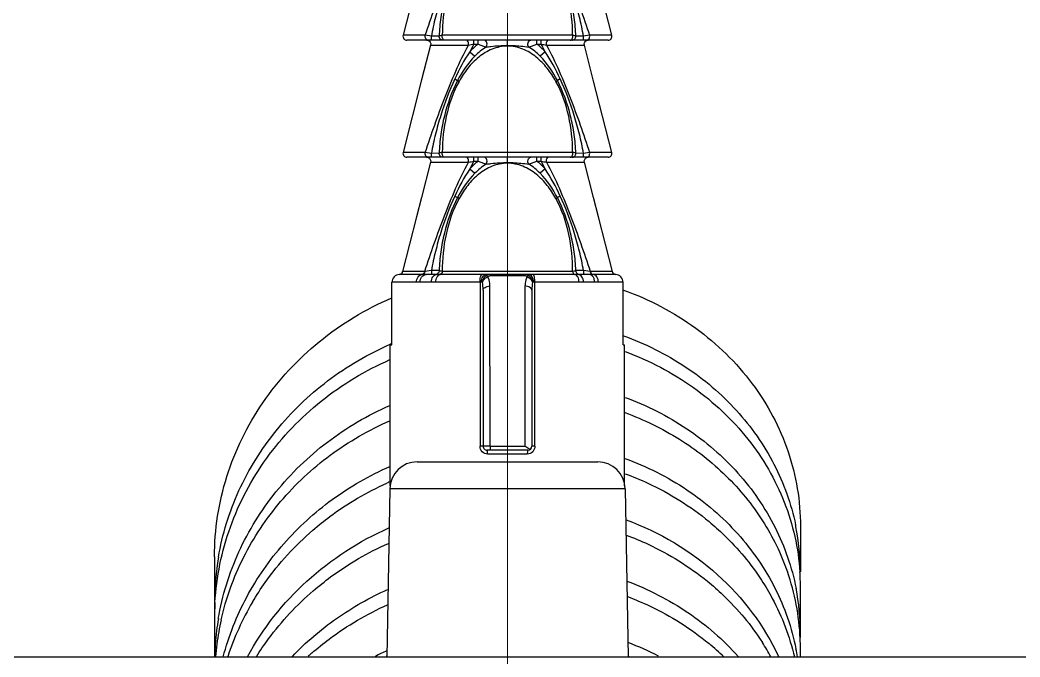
# Model space of a CAD drawing. Header units: millimetres. Extents: x 765 to 1606, y 133 to 728.
# Drawn here: x 1174.57 to 1200.17, y 516.3 to 532.61 of the extents above; entities that cross this region are included whole.
import ezdxf

# ---------------------------------------------------------------- set-up
doc = ezdxf.new("R2010")
doc.units = ezdxf.units.MM
doc.linetypes.add('CENTERX2', pattern=[101.6, 63.5, -12.7, 12.7, -12.7])
doc.layers.add('CENTER', color=1, linetype='CENTERX2', lineweight=15)
doc.layers.add('벽', color=2, linetype='Continuous')

msp = doc.modelspace()

# ---------------------------------------------------------------- linework, layer by layer
at = {"linetype": 'Continuous'}
for p, q in [((1184.851, 534.085), (1184.375, 532.222)), ((1189.72, 532.222), (1189.245, 534.085)), ((1184.944, 532.222), (1184.375, 532.222)), ((1189.622, 532.097), (1184.474, 532.097)), ((1185.101, 532.198), (1184.944, 532.222)), ((1184.979, 532.097), (1185.016, 532.091)), ((1185.016, 532.091), (1185.048, 532.072)), ((1185.048, 532.072), (1185.071, 532.043)), ((1185.071, 532.043), (1185.082, 532.009)), ((1185.082, 532.009), (1185.079, 531.973)), ((1185.299, 532.2), (1185.101, 532.198)), ((1185.101, 532.097), (1185.101, 532.198)), ((1188.716, 532.222), (1185.379, 532.222)), ((1186.183, 531.997), (1186.183, 532.097)), ((1186.296, 531.997), (1186.296, 532.097)), ((1187.048, 531.946), (1187.048, 532.097)), ((1187.799, 531.997), (1187.799, 532.097)), ((1187.913, 531.997), (1187.913, 532.097)), ((1188.995, 532.198), (1188.797, 532.2)), ((1188.994, 532.097), (1188.995, 532.198)), ((1189.151, 532.222), (1188.995, 532.198)), ((1189.014, 532.009), (1189.025, 532.043)), ((1189.016, 531.973), (1189.014, 532.009)), ((1189.025, 532.043), (1189.047, 532.072)), ((1189.047, 532.072), (1189.079, 532.091)), ((1189.079, 532.091), (1189.116, 532.097)), ((1189.72, 532.222), (1189.151, 532.222)), ((1185.079, 531.973), (1184.851, 531.085)), ((1185.079, 531.973), (1186.05, 531.973)), ((1186.085, 531.803), (1186.21, 531.688)), ((1186.183, 531.997), (1186.296, 531.997)), ((1186.296, 531.997), (1186.5, 531.922)), ((1187.596, 531.922), (1187.799, 531.997)), ((1187.799, 531.997), (1187.913, 531.997)), ((1188.011, 531.803), (1187.886, 531.688)), ((1188.046, 531.973), (1189.016, 531.973)), ((1189.245, 531.085), (1189.016, 531.973)), ((1184.851, 531.085), (1184.375, 529.222)), ((1185.696, 531.105), (1185.77, 531.064)), ((1185.809, 531.042), (1185.77, 531.064)), ((1188.286, 531.043), (1188.325, 531.064)), ((1188.399, 531.106), (1188.325, 531.064)), ((1189.72, 529.222), (1189.245, 531.085)), ((1184.944, 529.222), (1184.375, 529.222)), ((1185.101, 529.198), (1184.944, 529.222)), ((1185.299, 529.2), (1185.101, 529.198)), ((1185.101, 529.097), (1185.101, 529.198)), ((1188.716, 529.222), (1185.379, 529.222)), ((1188.995, 529.198), (1188.797, 529.2)), ((1188.994, 529.097), (1188.995, 529.198)), ((1189.151, 529.222), (1188.995, 529.198)), ((1189.72, 529.222), (1189.151, 529.222)), ((1189.622, 529.097), (1184.474, 529.097)), ((1185.079, 528.973), (1184.847, 528.069)), ((1184.979, 529.097), (1185.016, 529.091)), ((1185.016, 529.091), (1185.048, 529.072)), ((1185.048, 529.072), (1185.071, 529.043)), ((1185.071, 529.043), (1185.082, 529.009)), ((1185.082, 529.009), (1185.079, 528.973)), ((1185.079, 528.973), (1186.05, 528.973)), ((1186.183, 528.997), (1186.183, 529.097)), ((1186.183, 528.997), (1186.296, 528.997)), ((1186.296, 528.997), (1186.296, 529.097)), ((1186.296, 528.997), (1186.5, 528.922)), ((1187.048, 528.946), (1187.048, 529.097)), ((1187.596, 528.922), (1187.799, 528.997)), ((1187.799, 528.997), (1187.799, 529.097)), ((1187.799, 528.997), (1187.913, 528.997)), ((1187.913, 528.997), (1187.913, 529.097)), ((1188.046, 528.973), (1189.016, 528.973)), ((1189.014, 529.009), (1189.025, 529.043)), ((1189.016, 528.973), (1189.014, 529.009)), ((1189.249, 528.069), (1189.016, 528.973)), ((1189.025, 529.043), (1189.047, 529.072)), ((1189.047, 529.072), (1189.079, 529.091)), ((1189.079, 529.091), (1189.116, 529.097)), ((1186.085, 528.803), (1186.21, 528.688)), ((1188.011, 528.803), (1187.886, 528.688)), ((1184.847, 528.069), (1184.719, 527.569)), ((1185.696, 528.105), (1185.77, 528.064)), ((1185.809, 528.042), (1185.77, 528.064)), ((1188.286, 528.043), (1188.325, 528.064)), ((1188.399, 528.106), (1188.325, 528.064)), ((1189.377, 527.569), (1189.249, 528.069)), ((1184.719, 527.569), (1184.363, 526.173)), ((1189.733, 526.173), (1189.377, 527.569)), ((1184.351, 526.145), (1184.331, 526.122)), ((1184.928, 526.173), (1184.363, 526.173)), ((1185.1, 526.197), (1184.928, 526.173)), ((1185.299, 526.195), (1185.1, 526.197)), ((1185.1, 526.197), (1185.1, 526.097)), ((1188.716, 526.173), (1185.379, 526.173)), ((1188.995, 526.197), (1188.797, 526.195)), ((1189.167, 526.173), (1188.995, 526.197)), ((1188.995, 526.197), (1188.996, 526.097)), ((1189.733, 526.173), (1189.167, 526.173)), ((1189.765, 526.122), (1189.745, 526.145)), ((1184.09, 524.297), (1184.09, 525.899)), ((1184.72, 525.899), (1184.09, 525.899)), ((1184.86, 526.098), (1184.274, 526.098)), ((1184.814, 525.897), (1184.72, 525.899)), ((1185.103, 525.897), (1184.814, 525.897)), ((1184.963, 526.097), (1184.86, 526.098)), ((1185.232, 526.097), (1184.963, 526.097)), ((1185.215, 525.899), (1185.103, 525.897)), ((1186.346, 525.899), (1185.215, 525.899)), ((1185.326, 526.098), (1185.232, 526.097)), ((1186.389, 526.098), (1185.326, 526.098)), ((1186.346, 525.899), (1186.346, 521.697)), ((1186.383, 525.897), (1186.346, 525.899)), ((1186.409, 525.897), (1186.383, 525.897)), ((1186.505, 526.097), (1186.389, 526.098)), ((1187.591, 526.097), (1186.505, 526.097)), ((1187.501, 526.057), (1186.594, 526.057)), ((1187.707, 526.098), (1187.591, 526.097)), ((1187.712, 525.897), (1187.687, 525.897)), ((1188.77, 526.098), (1187.707, 526.098)), ((1187.749, 525.899), (1187.712, 525.897)), ((1187.749, 521.697), (1187.749, 525.899)), ((1188.88, 525.899), (1187.749, 525.899)), ((1188.863, 526.097), (1188.77, 526.098)), ((1189.133, 526.097), (1188.863, 526.097)), ((1188.993, 525.897), (1188.88, 525.899)), ((1189.282, 525.897), (1188.993, 525.897)), ((1189.235, 526.098), (1189.133, 526.097)), ((1189.822, 526.098), (1189.235, 526.098)), ((1189.376, 525.899), (1189.282, 525.897)), ((1190.006, 525.899), (1189.376, 525.899)), ((1190.006, 524.297), (1190.006, 525.899)), ((1186.423, 525.691), (1186.423, 521.697)), ((1186.603, 521.699), (1186.6, 525.804)), ((1187.496, 525.804), (1187.493, 521.699)), ((1187.673, 525.691), (1187.673, 521.697)), ((1184.043, 524.307), (1184.051, 524.311)), ((1184.048, 520.678), (1184.048, 524.297)), ((1184.048, 524.297), (1184.09, 524.297)), ((1184.049, 524.294), (1184.058, 524.297)), ((1190.006, 524.297), (1190.048, 524.297)), ((1190.048, 520.678), (1190.048, 524.297)), ((1186.423, 521.697), (1186.346, 521.697)), ((1186.603, 521.699), (1186.423, 521.697)), ((1187.573, 521.597), (1186.523, 521.597)), ((1186.603, 521.699), (1187.493, 521.699)), ((1187.622, 521.61), (1187.493, 521.699)), ((1187.749, 521.697), (1187.673, 521.697)), ((1184.736, 521.297), (1189.36, 521.297)), ((1187.556, 521.497), (1186.54, 521.497)), ((1184.036, 520.609), (1183.96, 516.297)), ((1190.06, 520.609), (1184.036, 520.609)), ((1190.06, 520.609), (1190.135, 516.297)), ((1194.548, 519.647), (1194.548, 518.475)), ((1179.548, 518.866), (1179.548, 517.693)), ((1194.548, 516.912), (1194.548, 518.084)), ((1179.548, 517.303), (1179.548, 516.297)), ((1194.548, 516.297), (1194.548, 516.521)), ((1214.811, 516.297), (1159.386, 516.297)), ((1183.961, 516.335), (1183.938, 516.297)), ((1190.134, 516.335), (1190.158, 516.297))]:
    msp.add_line(p, q, dxfattribs=at)
for centre, radius, start, end in [((1182.155, 553.699), 22.072, 280.1631, 280.5139), ((1192.112, 528.886), 6.695, 152.3134, 154.1752), ((1181.975, 528.882), 6.705, 25.8267, 27.6858), ((1191.77, 552.763), 21.121, 259.4774, 259.844), ((1182.204, 550.433), 21.802, 280.1608, 280.516), ((1192.103, 525.891), 6.686, 152.3123, 154.1767), ((1181.995, 525.892), 6.683, 25.8231, 27.6883), ((1191.704, 549.402), 20.754, 259.4755, 259.8486), ((1184.264, 526.2), 0.103, 292.6638, 310.2499), ((1184.266, 526.198), 0.0998, 328.1025, 345.6551), ((1189.829, 526.198), 0.0998, 194.3449, 211.8975), ((1189.831, 526.2), 0.103, 229.7501, 247.3362), ((1184.264, 526.201), 0.104, 275.3324, 292.573), ((1189.831, 526.201), 0.104, 247.427, 264.6676), ((1187.274, 516.941), 8.043, 113.4059, 113.6196), ((1186.523, 521.697), 0.1, 180, 270.0005), ((1187.573, 521.697), 0.1, 270, 0), ((1184.736, 520.597), 0.7, 90, 179), ((1189.36, 520.597), 0.7, 1, 90), ((1187.268, 513.439), 8.027, 113.6716, 114.3396), ((1188.597, 518.47), 5.95, 11.2906, 11.7618), ((1188.605, 518.472), 5.942, 0.0261, 11.2894), ((1186.394, 517.692), 6.846, 170.2374, 179.9864), ((1188.569, 516.513), 5.979, 2.4672, 19.243), ((1188.632, 518.084), 5.916, 0.0023, 3.7949), ((1188.61, 516.91), 5.938, 0.0217, 11.1358), ((1186.379, 517.302), 6.831, 176.7256, 179.9984), ((1186.372, 517.694), 6.825, 180.0031, 181.4104), ((1186.612, 514.106), 7.075, 149.4115, 161.9034), ((1186.395, 516.128), 6.847, 170.3106, 172.9797), ((1186.409, 515.735), 6.861, 167.2368, 172.4825), ((1186.38, 516.13), 6.832, 172.9836, 178.5966), ((1188.636, 516.912), 5.911, 358.6255, 0.0016), ((1187.459, 509.608), 7.549, 62.7672, 69.2059), ((1188.241, 513.245), 6.338, 28.8236, 32.6931), ((1188.649, 516.521), 5.899, 359.9965, 2.4146), ((1186.394, 515.738), 6.846, 172.4854, 175.2932), ((1187.055, 510.635), 7.641, 131.0588, 131.9789), ((1187.255, 509.169), 7.997, 114.3365, 116.7242), ((1187.809, 511.32), 6.903, 46.1808, 50.4121), ((1188.588, 515.342), 5.96, 9.2582, 11.2486)]:
    msp.add_arc(centre, radius, start, end, dxfattribs=at)
for points, knots in [([(1184.944, 532.222), (1185.101, 532.691), (1185.345, 533.392), (1185.718, 534.309), (1185.931, 534.756), (1186.05, 534.973)], [0, 0, 0, 0, 0.500014, 0.750016, 1, 1, 1, 1]), ([(1188.046, 534.973), (1188.165, 534.756), (1188.377, 534.309), (1188.75, 533.392), (1188.995, 532.691), (1189.151, 532.222)], [0, 0, 0, 0, 0.249984, 0.499986, 1, 1, 1, 1]), ([(1185.696, 534.105), (1185.557, 533.802), (1185.381, 533.331), (1185.199, 532.689), (1185.128, 532.362), (1185.101, 532.198)], [0, 0, 0, 0, 0.499916, 0.749957, 1, 1, 1, 1]), ([(1185.77, 534.064), (1185.621, 533.777), (1185.456, 533.315), (1185.332, 532.682), (1185.303, 532.361), (1185.299, 532.2)], [0, 0, 0, 0, 0.501413, 0.751199, 1, 1, 1, 1]), ([(1188.797, 532.2), (1188.793, 532.361), (1188.763, 532.682), (1188.639, 533.315), (1188.475, 533.777), (1188.325, 534.064)], [0, 0, 0, 0, 0.248799, 0.498591, 1, 1, 1, 1]), ([(1188.995, 532.198), (1188.967, 532.362), (1188.896, 532.689), (1188.714, 533.332), (1188.539, 533.803), (1188.399, 534.106)], [0, 0, 0, 0, 0.250042, 0.500085, 1, 1, 1, 1]), ([(1185.809, 534.043), (1185.656, 533.764), (1185.446, 533.161), (1185.381, 532.532), (1185.379, 532.222)], [0, 0, 0, 0, 0.505805, 1, 1, 1, 1]), ([(1188.716, 532.222), (1188.715, 532.532), (1188.65, 533.161), (1188.44, 533.764), (1188.286, 534.043)], [0, 0, 0, 0, 0.494196, 1, 1, 1, 1]), ([(1184.375, 532.222), (1184.368, 532.193), (1184.382, 532.125), (1184.444, 532.097), (1184.474, 532.097)], [0, 0, 0, 0, 0.499383, 1, 1, 1, 1]), ([(1185.019, 532.097), (1185.008, 532.097), (1184.982, 532.105), (1184.945, 532.147), (1184.939, 532.193), (1184.944, 532.222)], [0, 0, 0, 0, 0.219188, 0.461716, 1, 1, 1, 1]), ([(1185.399, 532.097), (1185.373, 532.097), (1185.319, 532.119), (1185.298, 532.174), (1185.299, 532.2)], [0, 0, 0, 0, 0.499908, 1, 1, 1, 1]), ([(1185.379, 532.222), (1185.36, 532.22), (1185.334, 532.216), (1185.308, 532.208), (1185.3, 532.203), (1185.299, 532.2)], [0, 0, 0, 0, 0.690597, 0.893402, 1, 1, 1, 1]), ([(1185.439, 532.097), (1185.429, 532.097), (1185.408, 532.107), (1185.387, 532.137), (1185.377, 532.177), (1185.377, 532.207), (1185.379, 532.222)], [0, 0, 0, 0, 0.189502, 0.423747, 0.703402, 1, 1, 1, 1]), ([(1186.05, 531.973), (1186.052, 531.988), (1186.051, 532.018), (1186.043, 532.062), (1186.02, 532.097), (1186.002, 532.097)], [0, 0, 0, 0, 0.318177, 0.614091, 1, 1, 1, 1]), ([(1186.5, 531.922), (1186.512, 531.936), (1186.527, 531.973), (1186.525, 532.031), (1186.501, 532.081), (1186.467, 532.097), (1186.452, 532.097)], [0, 0, 0, 0, 0.259552, 0.537508, 0.7898, 1, 1, 1, 1]), ([(1187.596, 531.922), (1187.584, 531.936), (1187.568, 531.973), (1187.571, 532.031), (1187.595, 532.081), (1187.628, 532.097), (1187.643, 532.097)], [0, 0, 0, 0, 0.259551, 0.537504, 0.789794, 1, 1, 1, 1]), ([(1188.046, 531.973), (1188.044, 531.988), (1188.044, 532.018), (1188.052, 532.062), (1188.075, 532.097), (1188.093, 532.097)], [0, 0, 0, 0, 0.318177, 0.614092, 1, 1, 1, 1]), ([(1188.657, 532.097), (1188.666, 532.097), (1188.688, 532.107), (1188.708, 532.137), (1188.719, 532.177), (1188.719, 532.207), (1188.716, 532.222)], [0, 0, 0, 0, 0.189503, 0.423748, 0.703403, 1, 1, 1, 1]), ([(1188.697, 532.097), (1188.723, 532.097), (1188.777, 532.119), (1188.797, 532.174), (1188.797, 532.2)], [0, 0, 0, 0, 0.499908, 1, 1, 1, 1]), ([(1188.797, 532.2), (1188.796, 532.203), (1188.787, 532.208), (1188.761, 532.216), (1188.736, 532.22), (1188.716, 532.222)], [0, 0, 0, 0, 0.106498, 0.30909, 1, 1, 1, 1]), ([(1189.076, 532.097), (1189.088, 532.097), (1189.113, 532.105), (1189.15, 532.147), (1189.157, 532.193), (1189.151, 532.222)], [0, 0, 0, 0, 0.219189, 0.461717, 1, 1, 1, 1]), ([(1189.622, 532.097), (1189.651, 532.097), (1189.713, 532.125), (1189.728, 532.193), (1189.72, 532.222)], [0, 0, 0, 0, 0.500617, 1, 1, 1, 1]), ([(1184.944, 529.222), (1185.101, 529.691), (1185.345, 530.392), (1185.718, 531.309), (1185.931, 531.756), (1186.05, 531.973)], [0, 0, 0, 0, 0.500014, 0.750016, 1, 1, 1, 1]), ([(1187.048, 531.946), (1186.914, 531.946), (1186.645, 531.889), (1186.3, 531.676), (1186.02, 531.385), (1185.874, 531.16), (1185.809, 531.043)], [0, 0, 0, 0, 0.250277, 0.499797, 0.74937, 1, 1, 1, 1]), ([(1186.5, 531.922), (1186.542, 531.928), (1186.723, 531.951), (1186.907, 531.964), (1187.048, 531.964)], [0, 0, 0, 0, 0.229837, 1, 1, 1, 1]), ([(1187.048, 531.964), (1187.095, 531.964), (1187.279, 531.96), (1187.461, 531.941), (1187.596, 531.922)], [0, 0, 0, 0, 0.260003, 1, 1, 1, 1]), ([(1188.286, 531.043), (1188.222, 531.16), (1188.075, 531.385), (1187.795, 531.676), (1187.45, 531.89), (1187.181, 531.946), (1187.048, 531.946)], [0, 0, 0, 0, 0.250677, 0.500316, 0.749851, 1, 1, 1, 1]), ([(1188.046, 531.973), (1188.165, 531.756), (1188.377, 531.309), (1188.75, 530.392), (1188.995, 529.691), (1189.151, 529.222)], [0, 0, 0, 0, 0.249984, 0.499986, 1, 1, 1, 1]), ([(1185.696, 531.105), (1185.557, 530.802), (1185.381, 530.331), (1185.199, 529.689), (1185.128, 529.362), (1185.101, 529.198)], [0, 0, 0, 0, 0.499916, 0.749957, 1, 1, 1, 1]), ([(1185.77, 531.064), (1185.621, 530.777), (1185.456, 530.315), (1185.332, 529.682), (1185.303, 529.361), (1185.299, 529.2)], [0, 0, 0, 0, 0.501413, 0.751199, 1, 1, 1, 1]), ([(1185.809, 531.043), (1185.656, 530.764), (1185.446, 530.161), (1185.381, 529.532), (1185.379, 529.222)], [0, 0, 0, 0, 0.505805, 1, 1, 1, 1]), ([(1188.716, 529.222), (1188.715, 529.532), (1188.65, 530.161), (1188.44, 530.764), (1188.286, 531.043)], [0, 0, 0, 0, 0.494196, 1, 1, 1, 1]), ([(1188.797, 529.2), (1188.793, 529.361), (1188.763, 529.682), (1188.639, 530.315), (1188.475, 530.777), (1188.325, 531.064)], [0, 0, 0, 0, 0.248799, 0.498591, 1, 1, 1, 1]), ([(1188.995, 529.198), (1188.967, 529.362), (1188.896, 529.689), (1188.714, 530.332), (1188.539, 530.803), (1188.399, 531.106)], [0, 0, 0, 0, 0.250042, 0.500085, 1, 1, 1, 1]), ([(1184.375, 529.222), (1184.368, 529.193), (1184.382, 529.125), (1184.444, 529.097), (1184.474, 529.097)], [0, 0, 0, 0, 0.499383, 1, 1, 1, 1]), ([(1185.019, 529.097), (1185.008, 529.097), (1184.982, 529.105), (1184.945, 529.147), (1184.939, 529.193), (1184.944, 529.222)], [0, 0, 0, 0, 0.219188, 0.461716, 1, 1, 1, 1]), ([(1185.399, 529.097), (1185.373, 529.097), (1185.319, 529.119), (1185.298, 529.174), (1185.299, 529.2)], [0, 0, 0, 0, 0.499908, 1, 1, 1, 1]), ([(1185.379, 529.222), (1185.36, 529.22), (1185.334, 529.216), (1185.308, 529.208), (1185.3, 529.203), (1185.299, 529.2)], [0, 0, 0, 0, 0.690597, 0.893402, 1, 1, 1, 1]), ([(1185.439, 529.097), (1185.429, 529.097), (1185.408, 529.107), (1185.387, 529.137), (1185.377, 529.177), (1185.377, 529.207), (1185.379, 529.222)], [0, 0, 0, 0, 0.189502, 0.423747, 0.703402, 1, 1, 1, 1]), ([(1188.657, 529.097), (1188.666, 529.097), (1188.688, 529.107), (1188.708, 529.137), (1188.719, 529.177), (1188.719, 529.207), (1188.716, 529.222)], [0, 0, 0, 0, 0.189503, 0.423748, 0.703403, 1, 1, 1, 1]), ([(1188.697, 529.097), (1188.723, 529.097), (1188.777, 529.119), (1188.797, 529.174), (1188.797, 529.2)], [0, 0, 0, 0, 0.499908, 1, 1, 1, 1]), ([(1188.797, 529.2), (1188.796, 529.203), (1188.787, 529.208), (1188.761, 529.216), (1188.736, 529.22), (1188.716, 529.222)], [0, 0, 0, 0, 0.106498, 0.30909, 1, 1, 1, 1]), ([(1189.076, 529.097), (1189.088, 529.097), (1189.113, 529.105), (1189.15, 529.147), (1189.157, 529.193), (1189.151, 529.222)], [0, 0, 0, 0, 0.219189, 0.461717, 1, 1, 1, 1]), ([(1189.622, 529.097), (1189.651, 529.097), (1189.713, 529.125), (1189.728, 529.193), (1189.72, 529.222)], [0, 0, 0, 0, 0.500617, 1, 1, 1, 1]), ([(1184.928, 526.173), (1185.087, 526.651), (1185.335, 527.364), (1185.713, 528.297), (1185.929, 528.753), (1186.05, 528.973)], [0, 0, 0, 0, 0.500015, 0.750017, 1, 1, 1, 1]), ([(1187.048, 528.946), (1186.914, 528.946), (1186.645, 528.889), (1186.3, 528.675), (1186.02, 528.384), (1185.873, 528.159), (1185.809, 528.042)], [0, 0, 0, 0, 0.250296, 0.49982, 0.749389, 1, 1, 1, 1]), ([(1186.05, 528.973), (1186.052, 528.988), (1186.051, 529.018), (1186.043, 529.062), (1186.02, 529.097), (1186.002, 529.097)], [0, 0, 0, 0, 0.318178, 0.614092, 1, 1, 1, 1]), ([(1186.5, 528.922), (1186.512, 528.936), (1186.527, 528.973), (1186.525, 529.031), (1186.501, 529.081), (1186.467, 529.097), (1186.452, 529.097)], [0, 0, 0, 0, 0.259552, 0.537509, 0.789801, 1, 1, 1, 1]), ([(1186.5, 528.922), (1186.542, 528.928), (1186.723, 528.951), (1186.907, 528.964), (1187.048, 528.964)], [0, 0, 0, 0, 0.229839, 1, 1, 1, 1]), ([(1187.048, 528.964), (1187.095, 528.964), (1187.279, 528.96), (1187.461, 528.941), (1187.596, 528.922)], [0, 0, 0, 0, 0.260004, 1, 1, 1, 1]), ([(1188.286, 528.043), (1188.222, 528.16), (1188.075, 528.385), (1187.795, 528.676), (1187.45, 528.89), (1187.181, 528.946), (1187.048, 528.946)], [0, 0, 0, 0, 0.250677, 0.500316, 0.74985, 1, 1, 1, 1]), ([(1187.596, 528.922), (1187.584, 528.936), (1187.568, 528.973), (1187.571, 529.031), (1187.595, 529.081), (1187.628, 529.097), (1187.643, 529.097)], [0, 0, 0, 0, 0.259551, 0.537504, 0.789795, 1, 1, 1, 1]), ([(1188.046, 528.973), (1188.044, 528.988), (1188.044, 529.018), (1188.052, 529.062), (1188.075, 529.097), (1188.093, 529.097)], [0, 0, 0, 0, 0.318177, 0.614092, 1, 1, 1, 1]), ([(1188.046, 528.973), (1188.167, 528.753), (1188.383, 528.297), (1188.761, 527.364), (1189.009, 526.651), (1189.167, 526.173)], [0, 0, 0, 0, 0.249983, 0.499985, 1, 1, 1, 1]), ([(1185.696, 528.105), (1185.557, 527.802), (1185.381, 527.331), (1185.199, 526.688), (1185.128, 526.362), (1185.1, 526.197)], [0, 0, 0, 0, 0.499916, 0.749956, 1, 1, 1, 1]), ([(1185.77, 528.064), (1185.62, 527.776), (1185.455, 527.313), (1185.332, 526.678), (1185.302, 526.355), (1185.299, 526.195)], [0, 0, 0, 0, 0.501414, 0.751196, 1, 1, 1, 1]), ([(1185.809, 528.042), (1185.651, 527.757), (1185.439, 527.137), (1185.377, 526.491), (1185.379, 526.173)], [0, 0, 0, 0, 0.50612, 1, 1, 1, 1]), ([(1188.716, 526.173), (1188.718, 526.491), (1188.657, 527.137), (1188.444, 527.757), (1188.286, 528.043)], [0, 0, 0, 0, 0.493886, 1, 1, 1, 1]), ([(1188.797, 526.195), (1188.793, 526.355), (1188.764, 526.678), (1188.64, 527.313), (1188.475, 527.777), (1188.325, 528.064)], [0, 0, 0, 0, 0.248801, 0.498589, 1, 1, 1, 1]), ([(1188.995, 526.197), (1188.967, 526.362), (1188.896, 526.689), (1188.715, 527.332), (1188.539, 527.803), (1188.399, 528.106)], [0, 0, 0, 0, 0.250042, 0.500085, 1, 1, 1, 1]), ([(1184.928, 526.173), (1184.925, 526.154), (1184.91, 526.12), (1184.877, 526.1), (1184.86, 526.098)], [0, 0, 0, 0, 0.536771, 1, 1, 1, 1]), ([(1185.299, 526.195), (1185.298, 526.169), (1185.276, 526.118), (1185.224, 526.097), (1185.199, 526.097)], [0, 0, 0, 0, 0.50007, 1, 1, 1, 1]), ([(1185.379, 526.173), (1185.36, 526.175), (1185.334, 526.179), (1185.308, 526.187), (1185.299, 526.192), (1185.299, 526.195)], [0, 0, 0, 0, 0.701316, 0.899207, 1, 1, 1, 1]), ([(1185.379, 526.173), (1185.378, 526.163), (1185.371, 526.133), (1185.347, 526.101), (1185.326, 526.098)], [0, 0, 0, 0, 0.306518, 1, 1, 1, 1]), ([(1188.797, 526.195), (1188.796, 526.192), (1188.788, 526.187), (1188.762, 526.179), (1188.736, 526.175), (1188.716, 526.173)], [0, 0, 0, 0, 0.100661, 0.298276, 1, 1, 1, 1]), ([(1188.716, 526.173), (1188.718, 526.163), (1188.725, 526.133), (1188.748, 526.101), (1188.77, 526.098)], [0, 0, 0, 0, 0.306518, 1, 1, 1, 1]), ([(1188.797, 526.195), (1188.797, 526.169), (1188.819, 526.118), (1188.872, 526.097), (1188.897, 526.097)], [0, 0, 0, 0, 0.500069, 1, 1, 1, 1]), ([(1189.167, 526.173), (1189.171, 526.154), (1189.185, 526.12), (1189.219, 526.1), (1189.235, 526.098)], [0, 0, 0, 0, 0.536771, 1, 1, 1, 1]), ([(1184.274, 526.098), (1184.225, 526.093), (1184.129, 526.047), (1184.09, 525.947), (1184.09, 525.899)], [0, 0, 0, 0, 0.499954, 1, 1, 1, 1]), ([(1184.72, 525.899), (1184.72, 525.945), (1184.739, 526.017), (1184.801, 526.08), (1184.841, 526.095), (1184.86, 526.098)], [0, 0, 0, 0, 0.535663, 0.777504, 1, 1, 1, 1]), ([(1184.814, 525.897), (1184.814, 525.923), (1184.821, 525.973), (1184.853, 526.039), (1184.901, 526.085), (1184.943, 526.097), (1184.963, 526.097)], [0, 0, 0, 0, 0.282644, 0.547386, 0.784518, 1, 1, 1, 1]), ([(1185.103, 525.897), (1185.103, 525.923), (1185.109, 525.973), (1185.135, 526.038), (1185.177, 526.084), (1185.215, 526.097), (1185.232, 526.097)], [0, 0, 0, 0, 0.29658, 0.56834, 0.80051, 1, 1, 1, 1]), ([(1185.215, 525.899), (1185.215, 525.923), (1185.22, 525.97), (1185.246, 526.045), (1185.292, 526.093), (1185.326, 526.098)], [0, 0, 0, 0, 0.301065, 0.577718, 1, 1, 1, 1]), ([(1186.346, 525.899), (1186.346, 525.923), (1186.348, 525.968), (1186.356, 526.028), (1186.367, 526.071), (1186.38, 526.094), (1186.389, 526.098)], [0, 0, 0, 0, 0.347706, 0.651377, 0.874527, 1, 1, 1, 1]), ([(1186.383, 525.897), (1186.383, 525.923), (1186.389, 525.972), (1186.414, 526.037), (1186.452, 526.084), (1186.488, 526.097), (1186.505, 526.097)], [0, 0, 0, 0, 0.302961, 0.578074, 0.808117, 1, 1, 1, 1]), ([(1186.506, 526.07), (1186.478, 526.052), (1186.429, 526), (1186.411, 525.932), (1186.409, 525.897)], [0, 0, 0, 0, 0.494234, 1, 1, 1, 1]), ([(1186.409, 525.897), (1186.414, 525.912), (1186.444, 525.971), (1186.495, 526.019), (1186.539, 526.043)], [0, 0, 0, 0, 0.235597, 1, 1, 1, 1]), ([(1186.506, 526.07), (1186.511, 526.069), (1186.524, 526.06), (1186.534, 526.049), (1186.539, 526.043)], [0, 0, 0, 0, 0.380343, 1, 1, 1, 1]), ([(1186.6, 525.804), (1186.6, 525.825), (1186.595, 525.907), (1186.572, 525.991), (1186.539, 526.043)], [0, 0, 0, 0, 0.254318, 1, 1, 1, 1]), ([(1186.606, 526.097), (1186.602, 526.097), (1186.598, 526.078), (1186.596, 526.067), (1186.594, 526.057)], [0, 0, 0, 0, 0.294511, 1, 1, 1, 1]), ([(1187.501, 526.057), (1187.5, 526.067), (1187.498, 526.078), (1187.493, 526.097), (1187.489, 526.097)], [0, 0, 0, 0, 0.705489, 1, 1, 1, 1]), ([(1187.556, 526.043), (1187.523, 525.991), (1187.5, 525.907), (1187.496, 525.825), (1187.496, 525.804)], [0, 0, 0, 0, 0.74571, 1, 1, 1, 1]), ([(1187.556, 526.043), (1187.562, 526.049), (1187.572, 526.06), (1187.584, 526.069), (1187.589, 526.07)], [0, 0, 0, 0, 0.619839, 1, 1, 1, 1]), ([(1187.556, 526.043), (1187.571, 526.035), (1187.626, 525.998), (1187.67, 525.943), (1187.687, 525.897)], [0, 0, 0, 0, 0.259871, 1, 1, 1, 1]), ([(1187.687, 525.897), (1187.685, 525.932), (1187.666, 526), (1187.617, 526.052), (1187.589, 526.07)], [0, 0, 0, 0, 0.505777, 1, 1, 1, 1]), ([(1187.712, 525.897), (1187.712, 525.923), (1187.707, 525.972), (1187.682, 526.037), (1187.643, 526.084), (1187.607, 526.097), (1187.591, 526.097)], [0, 0, 0, 0, 0.302957, 0.578067, 0.80811, 1, 1, 1, 1]), ([(1187.749, 525.899), (1187.749, 525.923), (1187.748, 525.968), (1187.739, 526.028), (1187.728, 526.071), (1187.715, 526.094), (1187.707, 526.098)], [0, 0, 0, 0, 0.347707, 0.651378, 0.874528, 1, 1, 1, 1]), ([(1188.88, 525.899), (1188.88, 525.923), (1188.875, 525.97), (1188.849, 526.045), (1188.803, 526.093), (1188.77, 526.098)], [0, 0, 0, 0, 0.301064, 0.577717, 1, 1, 1, 1]), ([(1188.993, 525.897), (1188.993, 525.923), (1188.987, 525.973), (1188.96, 526.038), (1188.918, 526.084), (1188.88, 526.097), (1188.863, 526.097)], [0, 0, 0, 0, 0.29658, 0.56834, 0.800511, 1, 1, 1, 1]), ([(1189.282, 525.897), (1189.282, 525.923), (1189.274, 525.973), (1189.243, 526.039), (1189.194, 526.085), (1189.152, 526.097), (1189.133, 526.097)], [0, 0, 0, 0, 0.282644, 0.547387, 0.784519, 1, 1, 1, 1]), ([(1189.376, 525.899), (1189.376, 525.945), (1189.357, 526.017), (1189.294, 526.08), (1189.255, 526.095), (1189.235, 526.098)], [0, 0, 0, 0, 0.535663, 0.777505, 1, 1, 1, 1]), ([(1190.006, 525.899), (1190.006, 525.947), (1189.967, 526.047), (1189.87, 526.093), (1189.822, 526.098)], [0, 0, 0, 0, 0.500046, 1, 1, 1, 1]), ([(1186.423, 525.691), (1186.423, 525.705), (1186.434, 525.737), (1186.475, 525.771), (1186.532, 525.795), (1186.576, 525.802), (1186.6, 525.804)], [0, 0, 0, 0, 0.186893, 0.41368, 0.689512, 1, 1, 1, 1]), ([(1187.673, 525.691), (1187.673, 525.705), (1187.661, 525.737), (1187.62, 525.771), (1187.563, 525.795), (1187.519, 525.802), (1187.496, 525.804)], [0, 0, 0, 0, 0.186893, 0.41368, 0.689512, 1, 1, 1, 1]), ([(1190.017, 525.697), (1190.674, 525.46), (1191.91, 524.813), (1193.384, 523.375), (1194.33, 521.602), (1194.548, 520.292), (1194.548, 519.647)], [0, 0, 0, 0, 0.260865, 0.513621, 0.759004, 1, 1, 1, 1]), ([(1179.548, 518.866), (1179.548, 519.558), (1179.764, 520.96), (1180.704, 522.875), (1182.174, 524.459), (1183.42, 525.21), (1184.083, 525.496)], [0, 0, 0, 0, 0.245128, 0.492795, 0.744481, 1, 1, 1, 1]), ([(1190.017, 524.525), (1190.573, 524.325), (1191.627, 523.8), (1192.955, 522.672), (1193.932, 521.279), (1194.311, 520.22), (1194.423, 519.683)], [0, 0, 0, 0, 0.259616, 0.512499, 0.758792, 1, 1, 1, 1]), ([(1179.647, 518.853), (1179.748, 519.439), (1180.107, 520.598), (1181.073, 522.148), (1182.404, 523.432), (1183.476, 524.059), (1184.043, 524.307)], [0, 0, 0, 0, 0.245295, 0.493442, 0.745141, 1, 1, 1, 1]), ([(1190.057, 524.12), (1190.676, 523.892), (1191.845, 523.284), (1193.263, 521.95), (1194.218, 520.309), (1194.494, 519.084), (1194.535, 518.475)], [0, 0, 0, 0, 0.260453, 0.513266, 0.758972, 1, 1, 1, 1]), ([(1179.559, 517.693), (1179.596, 518.349), (1179.866, 519.665), (1180.815, 521.45), (1182.231, 522.929), (1183.412, 523.639), (1184.038, 523.914)], [0, 0, 0, 0, 0.245161, 0.492998, 0.744696, 1, 1, 1, 1]), ([(1190.057, 522.947), (1190.613, 522.743), (1191.669, 522.211), (1192.992, 521.069), (1193.96, 519.663), (1194.33, 518.596), (1194.436, 518.056)], [0, 0, 0, 0, 0.259638, 0.512499, 0.758761, 1, 1, 1, 1]), ([(1179.645, 517.28), (1179.745, 517.867), (1180.104, 519.027), (1181.068, 520.58), (1182.398, 521.865), (1183.472, 522.493), (1184.038, 522.742)], [0, 0, 0, 0, 0.245296, 0.49344, 0.745137, 1, 1, 1, 1]), ([(1190.054, 522.558), (1190.54, 522.38), (1191.468, 521.929), (1192.672, 520.986), (1193.62, 519.828), (1194.055, 518.94), (1194.214, 518.483)], [0, 0, 0, 0, 0.258568, 0.511315, 0.758173, 1, 1, 1, 1]), ([(1179.717, 517.251), (1179.842, 517.803), (1180.233, 518.886), (1181.194, 520.329), (1182.478, 521.525), (1183.499, 522.114), (1184.037, 522.351)], [0, 0, 0, 0, 0.24542, 0.493707, 0.745375, 1, 1, 1, 1]), ([(1186.54, 521.497), (1186.49, 521.497), (1186.386, 521.542), (1186.346, 521.647), (1186.346, 521.697)], [0, 0, 0, 0, 0.496628, 1, 1, 1, 1]), ([(1186.54, 521.497), (1186.54, 521.51), (1186.539, 521.533), (1186.535, 521.565), (1186.532, 521.584), (1186.526, 521.597), (1186.523, 521.597)], [0, 0, 0, 0, 0.370671, 0.686736, 0.903221, 1, 1, 1, 1]), ([(1186.603, 521.699), (1186.603, 521.686), (1186.603, 521.662), (1186.605, 521.631), (1186.608, 521.61), (1186.61, 521.6), (1186.612, 521.597), (1186.613, 521.597)], [0, 0, 0, 0, 0.376508, 0.697371, 0.914015, 0.973155, 1, 1, 1, 1]), ([(1187.749, 521.697), (1187.749, 521.647), (1187.71, 521.542), (1187.606, 521.497), (1187.556, 521.497)], [0, 0, 0, 0, 0.503371, 1, 1, 1, 1]), ([(1187.573, 521.597), (1187.569, 521.597), (1187.564, 521.584), (1187.56, 521.565), (1187.556, 521.533), (1187.556, 521.51), (1187.556, 521.497)], [0, 0, 0, 0, 0.096779, 0.313264, 0.629329, 1, 1, 1, 1]), ([(1190.054, 521.386), (1190.609, 521.182), (1191.664, 520.651), (1192.987, 519.512), (1193.956, 518.108), (1194.326, 517.044), (1194.434, 516.505)], [0, 0, 0, 0, 0.259629, 0.512492, 0.758761, 1, 1, 1, 1]), ([(1179.772, 516.304), (1179.911, 516.833), (1180.318, 517.868), (1181.276, 519.244), (1182.529, 520.384), (1183.517, 520.95), (1184.037, 521.178)], [0, 0, 0, 0, 0.245515, 0.49389, 0.745532, 1, 1, 1, 1]), ([(1182.066, 519.547), (1182.207, 519.669), (1182.793, 520.138), (1183.447, 520.521), (1183.96, 520.753)], [0, 0, 0, 0, 0.249012, 1, 1, 1, 1]), ([(1190.06, 520.993), (1190.257, 520.92), (1191.022, 520.603), (1191.734, 520.159), (1192.209, 519.765)], [0, 0, 0, 0, 0.253753, 1, 1, 1, 1]), ([(1190.087, 519.811), (1190.939, 519.494), (1192.515, 518.566), (1193.621, 517.098), (1193.988, 516.307)], [0, 0, 0, 0, 0.510409, 1, 1, 1, 1]), ([(1192.209, 519.765), (1192.341, 519.656), (1192.843, 519.209), (1193.279, 518.686), (1193.553, 518.264)], [0, 0, 0, 0, 0.25334, 1, 1, 1, 1]), ([(1180.392, 516.306), (1180.783, 517.027), (1181.832, 518.354), (1183.251, 519.267), (1184.014, 519.606)], [0, 0, 0, 0, 0.495435, 1, 1, 1, 1]), ([(1180.521, 517.706), (1180.623, 517.878), (1181.06, 518.553), (1181.609, 519.153), (1182.066, 519.547)], [0, 0, 0, 0, 0.248647, 1, 1, 1, 1]), ([(1182.077, 517.994), (1182.22, 518.117), (1182.814, 518.59), (1183.477, 518.975), (1183.998, 519.208)], [0, 0, 0, 0, 0.24901, 1, 1, 1, 1]), ([(1190.084, 519.421), (1190.275, 519.35), (1191.014, 519.042), (1191.704, 518.614), (1192.167, 518.237)], [0, 0, 0, 0, 0.253613, 1, 1, 1, 1]), ([(1190.106, 518.241), (1190.654, 518.035), (1191.694, 517.503), (1192.577, 516.736), (1192.957, 516.31)], [0, 0, 0, 0, 0.506555, 1, 1, 1, 1]), ([(1192.167, 518.237), (1192.306, 518.124), (1192.834, 517.659), (1193.29, 517.111), (1193.574, 516.669)], [0, 0, 0, 0, 0.253511, 1, 1, 1, 1]), ([(1193.553, 518.264), (1193.651, 518.113), (1194.015, 517.499), (1194.272, 516.821), (1194.393, 516.302)], [0, 0, 0, 0, 0.252847, 1, 1, 1, 1]), ([(1180.62, 516.305), (1180.718, 516.462), (1181.138, 517.078), (1181.652, 517.629), (1182.077, 517.994)], [0, 0, 0, 0, 0.248712, 1, 1, 1, 1]), ([(1181.54, 516.313), (1181.883, 516.672), (1182.646, 517.325), (1183.52, 517.821), (1183.977, 518.026)], [0, 0, 0, 0, 0.49759, 1, 1, 1, 1]), ([(1190.119, 517.845), (1190.31, 517.773), (1191.053, 517.459), (1191.745, 517.023), (1192.208, 516.64)], [0, 0, 0, 0, 0.253659, 1, 1, 1, 1]), ([(1182.037, 516.396), (1182.181, 516.522), (1182.781, 517.006), (1183.452, 517.4), (1183.979, 517.636)], [0, 0, 0, 0, 0.248991, 1, 1, 1, 1])]:
    msp.add_open_spline(points, degree=3, knots=knots, dxfattribs=at)
for points in [[(1186.085, 531.803), (1185.934, 531.583), (1185.808, 531.347), (1185.696, 531.105)], [(1186.296, 531.997), (1186.22, 531.939), (1186.15, 531.873), (1186.085, 531.803)], [(1186.5, 531.922), (1186.394, 531.857), (1186.296, 531.777), (1186.21, 531.688)], [(1187.886, 531.688), (1187.799, 531.777), (1187.702, 531.857), (1187.596, 531.922)], [(1188.011, 531.803), (1187.946, 531.873), (1187.875, 531.939), (1187.799, 531.997)], [(1188.399, 531.106), (1188.288, 531.348), (1188.161, 531.584), (1188.011, 531.803)], [(1186.21, 531.688), (1186.032, 531.506), (1185.887, 531.29), (1185.77, 531.064)], [(1188.325, 531.064), (1188.208, 531.29), (1188.064, 531.506), (1187.886, 531.688)], [(1186.296, 528.997), (1186.22, 528.939), (1186.15, 528.873), (1186.085, 528.803)], [(1188.011, 528.803), (1187.946, 528.873), (1187.875, 528.939), (1187.799, 528.997)], [(1186.085, 528.803), (1185.934, 528.583), (1185.808, 528.347), (1185.696, 528.105)], [(1186.21, 528.688), (1186.032, 528.506), (1185.887, 528.29), (1185.77, 528.064)], [(1186.5, 528.922), (1186.394, 528.857), (1186.296, 528.777), (1186.21, 528.688)], [(1187.886, 528.688), (1187.799, 528.777), (1187.702, 528.857), (1187.596, 528.922)], [(1188.325, 528.064), (1188.208, 528.29), (1188.064, 528.506), (1187.886, 528.688)], [(1188.399, 528.106), (1188.288, 528.348), (1188.161, 528.584), (1188.011, 528.803)], [(1186.423, 525.691), (1186.423, 525.76), (1186.42, 525.829), (1186.409, 525.897)], [(1186.606, 526.097), (1186.572, 526.097), (1186.535, 526.088), (1186.506, 526.07)], [(1186.539, 526.043), (1186.556, 526.052), (1186.576, 526.057), (1186.594, 526.057)], [(1187.589, 526.07), (1187.56, 526.088), (1187.523, 526.097), (1187.489, 526.097)], [(1187.556, 526.043), (1187.54, 526.052), (1187.52, 526.057), (1187.501, 526.057)], [(1187.687, 525.897), (1187.676, 525.829), (1187.673, 525.76), (1187.673, 525.691)]]:
    msp.add_open_spline(points, degree=3, dxfattribs=at)
at = {"layer": 'CENTER'}
msp.add_line((1187.048, 395.674), (1187.048, 548.932), dxfattribs=at)
at = {"layer": '벽'}
msp.add_line((1225.771, 516.297), (825.547, 516.297), dxfattribs=at)

doc.saveas('drawing.dxf')
